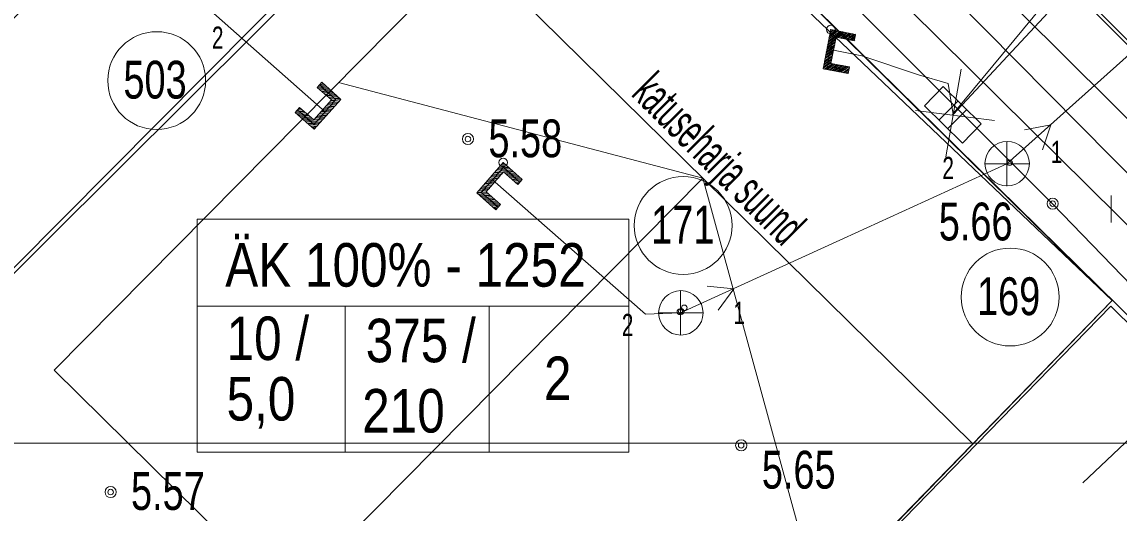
# Model space of a CAD drawing. Extents: x -1681 to 532, y 0 to 8657.
# Drawn here: x 532.24538 to 532.27005, y 6469.83672 to 6469.84776 of the extents above; entities that cross this region are included whole.
import ezdxf

# ---------------------------------------------------------------- set-up
doc = ezdxf.new("R2010")
doc.units = 0
doc.header["$LTSCALE"] = 0.00039
doc.header["$PDMODE"] = 32
doc.header["$PDSIZE"] = 0.000195
for name, color, linetype, lineweight in [('10', 7, 'Continuous', 13), ('11', 7, 'Continuous', 13), ('12', 7, 'Continuous', 13), ('13', 7, 'Continuous', 13), ('16', 7, 'Continuous', 13), ('17', 7, 'Continuous', 13), ('18', 7, 'Continuous', 13), ('19', 7, 'Continuous', 13), ('23', 7, 'Continuous', 13), ('28', 7, 'Continuous', 13), ('33', 7, 'Continuous', 13), ('34', 7, 'Continuous', 13), ('37', 7, 'Continuous', 13), ('39', 7, 'Continuous', 13), ('4', 7, 'Continuous', 13), ('42', 7, 'Continuous', 13), ('5', 7, 'Continuous', 13), ('7', 7, 'Continuous', 13), ('9', 7, 'Continuous', 13)]:
    doc.layers.add(name, color=color, linetype=linetype, lineweight=lineweight)
doc.layers.add('30', color=7, linetype='Continuous')
doc.layers.add('31', color=7, linetype='Continuous')

msp = doc.modelspace()

# ---------------------------------------------------------------- linework, layer by layer
at = {"layer": '10'}
msp.add_line((532.2, 6469.83829), (532.2888, 6469.83829), dxfattribs=at)
at = {"layer": '11'}
for p, q in [((532.25212, 6469.84641), (532.25202, 6469.84629)), ((532.25207, 6469.84635), (532.25244, 6469.84602)), ((532.25216, 6469.84637), (532.25208, 6469.84636)), ((532.25214, 6469.84639), (532.25211, 6469.84639)), ((532.25212, 6469.84641), (532.25255, 6469.84602)), ((532.25202, 6469.84629), (532.25234, 6469.84601)), ((532.25224, 6469.8463), (532.25203, 6469.84628)), ((532.25221, 6469.84632), (532.25204, 6469.84631)), ((532.25219, 6469.84634), (532.25206, 6469.84634)), ((532.25227, 6469.84627), (532.25206, 6469.84626)), ((532.25229, 6469.84625), (532.25208, 6469.84624)), ((532.25232, 6469.84623), (532.25211, 6469.84621)), ((532.25235, 6469.8462), (532.25214, 6469.84619)), ((532.25237, 6469.84618), (532.25216, 6469.84617)), ((532.2524, 6469.84616), (532.25219, 6469.84614)), ((532.25243, 6469.84613), (532.25221, 6469.84612)), ((532.25245, 6469.84611), (532.25224, 6469.8461)), ((532.25234, 6469.84601), (532.25194, 6469.84556)), ((532.25244, 6469.84602), (532.25195, 6469.84546)), ((532.25255, 6469.84602), (532.25195, 6469.84535)), ((532.2524, 6469.84586), (532.25219, 6469.84584)), ((532.25243, 6469.84588), (532.25221, 6469.84587)), ((532.25245, 6469.84591), (532.25224, 6469.8459)), ((532.25247, 6469.84594), (532.25226, 6469.84592)), ((532.25248, 6469.84609), (532.25227, 6469.84607)), ((532.2525, 6469.84596), (532.25228, 6469.84595)), ((532.2525, 6469.84606), (532.25229, 6469.84605)), ((532.25252, 6469.84599), (532.25231, 6469.84598)), ((532.25253, 6469.84604), (532.25232, 6469.84603)), ((532.25254, 6469.84602), (532.25233, 6469.846)), ((532.25162, 6469.84584), (532.25152, 6469.84573)), ((532.25195, 6469.84535), (532.25152, 6469.84573)), ((532.25174, 6469.84574), (532.25153, 6469.84573)), ((532.25171, 6469.84576), (532.25154, 6469.84575)), ((532.25177, 6469.84572), (532.25155, 6469.8457)), ((532.25195, 6469.84546), (532.25157, 6469.84579)), ((532.25169, 6469.84579), (532.25157, 6469.84578)), ((532.25179, 6469.84569), (532.25158, 6469.84568)), ((532.25166, 6469.84581), (532.25159, 6469.84581)), ((532.25163, 6469.84583), (532.25161, 6469.84583)), ((532.25182, 6469.84567), (532.25161, 6469.84566)), ((532.25194, 6469.84556), (532.25162, 6469.84584)), ((532.25184, 6469.84565), (532.25163, 6469.84563)), ((532.25187, 6469.84562), (532.25166, 6469.84561)), ((532.25219, 6469.84562), (532.25198, 6469.84561)), ((532.25221, 6469.84565), (532.252, 6469.84563)), ((532.25224, 6469.84567), (532.25203, 6469.84566)), ((532.25226, 6469.8457), (532.25205, 6469.84569)), ((532.25229, 6469.84572), (532.25207, 6469.84571)), ((532.25231, 6469.84575), (532.2521, 6469.84574)), ((532.25233, 6469.84578), (532.25212, 6469.84576)), ((532.25236, 6469.8458), (532.25214, 6469.84579)), ((532.25238, 6469.84583), (532.25217, 6469.84582)), ((532.2519, 6469.8456), (532.25169, 6469.84559)), ((532.25192, 6469.84558), (532.25171, 6469.84556)), ((532.25214, 6469.84557), (532.25174, 6469.84554)), ((532.25212, 6469.84554), (532.25177, 6469.84552)), ((532.2521, 6469.84551), (532.25179, 6469.84549)), ((532.25207, 6469.84549), (532.25182, 6469.84547)), ((532.25205, 6469.84546), (532.25184, 6469.84545)), ((532.25203, 6469.84543), (532.25187, 6469.84542)), ((532.252, 6469.84541), (532.2519, 6469.8454)), ((532.25198, 6469.84538), (532.25192, 6469.84538)), ((532.25217, 6469.84559), (532.25196, 6469.84558)), ((532.25196, 6469.84535), (532.25195, 6469.84535))]:
    msp.add_line(p, q, dxfattribs=at)
at = {"layer": '12'}
msp.add_line((532.24927, 6469.84833), (532.2522, 6469.84574), dxfattribs=at)
at = {"layer": '13'}
for centre in [(532.248408, 6469.846444), (532.248408, 6469.846444), (532.26025, 6469.843185), (532.26025, 6469.843185), (532.267606, 6469.841578), (532.267606, 6469.841578)]:
    msp.add_circle(centre, 0.0011, dxfattribs=at)
at = {"layer": '16'}
for points in [[(532.25184, 6469.86372), (532.25619, 6469.85945), (532.26684, 6469.84897), (532.27493, 6469.84094), (532.27845, 6469.83745)], [(532.26198, 6469.85965), (532.26061, 6469.85781), (532.26024, 6469.8571), (532.26912, 6469.84848), (532.27144, 6469.84618), (532.27824, 6469.83945), (532.27932, 6469.83839)]]:
    msp.add_lwpolyline(points, dxfattribs=at)
at = {"layer": '17'}
for centre in [(532.255408, 6469.84513), (532.255408, 6469.84513), (532.268563, 6469.843677), (532.268563, 6469.843677), (532.261556, 6469.838242), (532.261556, 6469.838242), (532.247371, 6469.837191), (532.247371, 6469.837191)]:
    msp.add_circle(centre, 0.000125, dxfattribs=at)
at = {"layer": '18'}
msp.add_lwpolyline([(532.32724, 6469.88958), (532.31985, 6469.8959), (532.35222, 6469.92847), (532.34149, 6469.93753), (532.33583, 6469.93184), (532.28288, 6469.87856), (532.25421, 6469.85695), (532.27276, 6469.8387), (532.29183, 6469.81986)], dxfattribs=at)
msp.add_lwpolyline([(532.22062, 6469.82306), (532.22551, 6469.81827), (532.23952, 6469.80452), (532.27276, 6469.8387), (532.25421, 6469.85695)], close=True, dxfattribs=at)
msp.add_lwpolyline([(532.22062, 6469.82306), (532.22551, 6469.81827), (532.23952, 6469.80452), (532.27276, 6469.8387), (532.25421, 6469.85695)], close=True, dxfattribs=at)
at = {"layer": '19'}
msp.add_line((532.26988, 6469.84386), (532.26988, 6469.84325), dxfattribs=at)
msp.add_lwpolyline([(532.24093, 6469.80601), (532.2479, 6469.81436), (532.25498, 6469.82104), (532.25932, 6469.82492), (532.26483, 6469.83033), (532.27347, 6469.8386), (532.26856, 6469.84367), (532.26337, 6469.84887), (532.25751, 6469.85517), (532.25885, 6469.8565)], dxfattribs=at)
at = {"layer": '23'}
for points in [[(532.26833, 6469.84489), (532.26852, 6469.84545), (532.26793, 6469.84534)], [(532.26104, 6469.84128), (532.26139, 6469.84176), (532.26079, 6469.84182)]]:
    msp.add_lwpolyline(points, dxfattribs=at)
at = {"layer": '28'}
for centre in [(532.255408, 6469.84513), (532.255408, 6469.84513), (532.267594, 6469.844597), (532.267594, 6469.844597), (532.268563, 6469.843677), (532.268563, 6469.843677), (532.260175, 6469.841244), (532.260175, 6469.841244), (532.260208, 6469.841251), (532.260208, 6469.841251), (532.260275, 6469.841335), (532.260275, 6469.841335), (532.261556, 6469.838242), (532.261556, 6469.838242), (532.247371, 6469.837191), (532.247371, 6469.837191)]:
    msp.add_circle(centre, 0.0000625, dxfattribs=at)
at = {"layer": '33'}
for p, q in [((532.26601, 6469.84556), (532.26643, 6469.84598)), ((532.2662, 6469.84537), (532.26662, 6469.84579)), ((532.27179, 6469.83981), (532.26924, 6469.8374))]:
    msp.add_line(p, q, dxfattribs=at)
msp.add_lwpolyline([(532.23431, 6469.87784), (532.23518, 6469.87786), (532.27271, 6469.84076), (532.27275, 6469.83971)], dxfattribs=at)
msp.add_lwpolyline([(532.26653, 6469.84504), (532.26568, 6469.84588), (532.2661, 6469.84631), (532.26695, 6469.84547)], close=True, dxfattribs=at)
at = {"layer": '34'}
for p, q in [((532.2461, 6469.83993), (532.25863, 6469.8526)), ((532.25546, 6469.8494), (532.26675, 6469.83829)), ((532.2665, 6469.8467), (532.26616, 6469.84473)), ((532.26069, 6469.84425), (532.2525, 6469.8464)), ((532.26725, 6469.84555), (532.26548, 6469.84577)), ((532.24932, 6469.83809), (532.24932, 6469.84333)), ((532.24932, 6469.84137), (532.25903, 6469.84137)), ((532.25265, 6469.83809), (532.25265, 6469.84137)), ((532.25589, 6469.83809), (532.25589, 6469.84137)), ((532.2461, 6469.83993), (532.25738, 6469.82883)), ((532.24932, 6469.83809), (532.25903, 6469.83809))]:
    msp.add_line(p, q, dxfattribs=at)
for points in [[(532.23022, 6469.82722), (532.24344, 6469.81424), (532.2699, 6469.8415), (532.25696, 6469.85382)], [(532.25903, 6469.84333), (532.24932, 6469.84333), (532.24932, 6469.83809), (532.25903, 6469.83809)]]:
    msp.add_lwpolyline(points, close=True, dxfattribs=at)
for points in [[(532.25133, 6469.83478), (532.26069, 6469.84425), (532.26328, 6469.8348)], [(532.24932, 6469.84333), (532.25903, 6469.84333), (532.25903, 6469.83809)]]:
    msp.add_lwpolyline(points, dxfattribs=at)
at = {"layer": '37'}
msp.add_lwpolyline([(532.23952, 6469.80452), (532.27276, 6469.8387), (532.25421, 6469.85695), (532.22062, 6469.82306)], close=True, dxfattribs=at)
at = {"layer": '39'}
msp.add_line((532.25781, 6469.8534), (532.2699, 6469.8415), dxfattribs=at)
msp.add_lwpolyline([(532.23019, 6469.82714), (532.25703, 6469.85416), (532.2699, 6469.8415), (532.24328, 6469.81414)], close=True, dxfattribs=at)
at = {"layer": '4'}
for p, q in [((532.26753, 6469.84507), (532.26753, 6469.84407)), ((532.26803, 6469.84457), (532.26703, 6469.84457)), ((532.26019, 6469.84072), (532.26019, 6469.84172)), ((532.25969, 6469.84122), (532.26069, 6469.84122))]:
    msp.add_line(p, q, dxfattribs=at)
for centre in [(532.267538, 6469.844578), (532.267538, 6469.844578), (532.260199, 6469.841221), (532.260199, 6469.841221)]:
    msp.add_circle(centre, 0.0005, dxfattribs=at)
at = {"layer": '42'}
msp.add_lwpolyline([(532.2413, 6469.84392), (532.22056, 6469.82294), (532.23946, 6469.8044), (532.2727, 6469.83858), (532.26987, 6469.84137), (532.24358, 6469.81438), (532.23128, 6469.82658), (532.23677, 6469.83212), (532.23425, 6469.83462), (532.24144, 6469.84193), (532.24173, 6469.84302)], close=True, dxfattribs=at)
at = {"layer": '5'}
for p, q in [((532.25561, 6469.84392), (532.2562, 6469.8446)), ((532.25571, 6469.84393), (532.25621, 6469.84449)), ((532.25582, 6469.84394), (532.25621, 6469.84439)), ((532.25599, 6469.84436), (532.2562, 6469.84437)), ((532.25601, 6469.84438), (532.25642, 6469.84441)), ((532.25603, 6469.84441), (532.25639, 6469.84443)), ((532.25606, 6469.84444), (532.25636, 6469.84446)), ((532.25608, 6469.84446), (532.25634, 6469.84448)), ((532.2561, 6469.84449), (532.25631, 6469.8445)), ((532.25613, 6469.84452), (532.25628, 6469.84453)), ((532.25615, 6469.84454), (532.25626, 6469.84455)), ((532.25617, 6469.84457), (532.25623, 6469.84457)), ((532.2562, 6469.8446), (532.25663, 6469.84422)), ((532.25621, 6469.84449), (532.25658, 6469.84416)), ((532.25621, 6469.84439), (532.25653, 6469.84411)), ((532.25623, 6469.84437), (532.25644, 6469.84439)), ((532.25578, 6469.84412), (532.25599, 6469.84413)), ((532.2558, 6469.84414), (532.25601, 6469.84416)), ((532.25582, 6469.84417), (532.25604, 6469.84418)), ((532.25585, 6469.8442), (532.25606, 6469.84421)), ((532.25587, 6469.84422), (532.25608, 6469.84424)), ((532.25589, 6469.84425), (532.25611, 6469.84426)), ((532.25592, 6469.84428), (532.25613, 6469.84429)), ((532.25594, 6469.8443), (532.25615, 6469.84432)), ((532.25596, 6469.84433), (532.25618, 6469.84434)), ((532.25626, 6469.84435), (532.25647, 6469.84436)), ((532.25628, 6469.84433), (532.2565, 6469.84434)), ((532.25631, 6469.8443), (532.25652, 6469.84432)), ((532.25634, 6469.84428), (532.25655, 6469.84429)), ((532.25636, 6469.84426), (532.25657, 6469.84427)), ((532.25639, 6469.84423), (532.2566, 6469.84425)), ((532.25642, 6469.84421), (532.25663, 6469.84422)), ((532.25644, 6469.84419), (532.25661, 6469.8442)), ((532.25647, 6469.84416), (532.25659, 6469.84417)), ((532.2565, 6469.84414), (532.25657, 6469.84414)), ((532.25653, 6469.84411), (532.25663, 6469.84422)), ((532.25561, 6469.84393), (532.25583, 6469.84394)), ((532.25604, 6469.84354), (532.25561, 6469.84392)), ((532.25563, 6469.84391), (532.25584, 6469.84392)), ((532.25564, 6469.84396), (532.25585, 6469.84397)), ((532.25565, 6469.84388), (532.25586, 6469.8439)), ((532.25566, 6469.84398), (532.25587, 6469.844)), ((532.25568, 6469.84401), (532.2559, 6469.84402)), ((532.25571, 6469.84404), (532.25592, 6469.84405)), ((532.25609, 6469.8436), (532.25571, 6469.84393)), ((532.25573, 6469.84406), (532.25594, 6469.84408)), ((532.25575, 6469.84409), (532.25597, 6469.8441)), ((532.25614, 6469.84366), (532.25582, 6469.84394)), ((532.25652, 6469.84412), (532.25654, 6469.84412)), ((532.25568, 6469.84386), (532.25589, 6469.84387)), ((532.25571, 6469.84384), (532.25592, 6469.84385)), ((532.25573, 6469.84381), (532.25594, 6469.84383)), ((532.25576, 6469.84379), (532.25597, 6469.8438)), ((532.25579, 6469.84377), (532.256, 6469.84378)), ((532.25581, 6469.84374), (532.25602, 6469.84376)), ((532.25584, 6469.84372), (532.25605, 6469.84373)), ((532.25587, 6469.8437), (532.25608, 6469.84371)), ((532.25589, 6469.84367), (532.2561, 6469.84369)), ((532.25592, 6469.84365), (532.25613, 6469.84366)), ((532.25594, 6469.84363), (532.25612, 6469.84364)), ((532.25604, 6469.84354), (532.25614, 6469.84366)), ((532.25597, 6469.8436), (532.2561, 6469.84361)), ((532.256, 6469.84358), (532.25608, 6469.84358)), ((532.25602, 6469.84356), (532.25605, 6469.84356))]:
    msp.add_line(p, q, dxfattribs=at)
for points in [[(532.26019, 6469.84122), (532.26386, 6469.84289), (532.26753, 6469.84457), (532.27437, 6469.85069)], [(532.25596, 6469.84421), (532.2594, 6469.84119), (532.26019, 6469.84122)]]:
    msp.add_lwpolyline(points, dxfattribs=at)
msp.add_point((532.2562, 6469.8446), dxfattribs=at)
at = {"layer": '7'}
for p, q in [((532.2634, 6469.84671), (532.26357, 6469.84759)), ((532.26355, 6469.84752), (532.26364, 6469.84758)), ((532.26356, 6469.84755), (532.26361, 6469.84758)), ((532.26357, 6469.84759), (532.26413, 6469.84748)), ((532.26349, 6469.84677), (532.26363, 6469.8475)), ((532.2635, 6469.84724), (532.26368, 6469.84736)), ((532.26351, 6469.84731), (532.26385, 6469.84754)), ((532.26351, 6469.84727), (532.26368, 6469.84739)), ((532.26352, 6469.84734), (532.26381, 6469.84754)), ((532.26353, 6469.84741), (532.26374, 6469.84756)), ((532.26353, 6469.84738), (532.26378, 6469.84755)), ((532.26354, 6469.84745), (532.26371, 6469.84756)), ((532.26355, 6469.84748), (532.26368, 6469.84757)), ((532.26357, 6469.84683), (532.26369, 6469.84742)), ((532.26363, 6469.8475), (532.26412, 6469.84741)), ((532.26369, 6469.84742), (532.2641, 6469.84734)), ((532.26371, 6469.84741), (532.26388, 6469.84753)), ((532.26374, 6469.84741), (532.26392, 6469.84752)), ((532.26378, 6469.8474), (532.26395, 6469.84752)), ((532.26381, 6469.84739), (532.26399, 6469.84751)), ((532.26385, 6469.84739), (532.26402, 6469.8475)), ((532.26388, 6469.84738), (532.26406, 6469.8475)), ((532.26392, 6469.84737), (532.26409, 6469.84749)), ((532.26395, 6469.84737), (532.26413, 6469.84749)), ((532.26399, 6469.84736), (532.26413, 6469.84746)), ((532.26402, 6469.84735), (532.26412, 6469.84742)), ((532.26405, 6469.84735), (532.26411, 6469.84739)), ((532.26409, 6469.84734), (532.26411, 6469.84735)), ((532.2641, 6469.84734), (532.26413, 6469.84748)), ((532.26345, 6469.847), (532.26363, 6469.84712)), ((532.26346, 6469.84703), (532.26364, 6469.84715)), ((532.26347, 6469.8471), (532.26365, 6469.84722)), ((532.26347, 6469.84707), (532.26364, 6469.84719)), ((532.26348, 6469.84714), (532.26366, 6469.84725)), ((532.26349, 6469.8472), (532.26367, 6469.84732)), ((532.26349, 6469.84717), (532.26366, 6469.84729)), ((532.2634, 6469.84672), (532.26358, 6469.84684)), ((532.26341, 6469.84679), (532.26359, 6469.84691)), ((532.26341, 6469.84675), (532.26358, 6469.84687)), ((532.26342, 6469.84682), (532.2636, 6469.84694)), ((532.26343, 6469.84689), (532.26361, 6469.84701)), ((532.26343, 6469.84686), (532.2636, 6469.84698)), ((532.26344, 6469.84693), (532.26362, 6469.84705)), ((532.26345, 6469.84696), (532.26362, 6469.84708)), ((532.26396, 6469.8466), (532.2634, 6469.84671)), ((532.26342, 6469.8467), (532.2636, 6469.84682)), ((532.26346, 6469.8467), (532.26363, 6469.84682)), ((532.26349, 6469.84669), (532.26367, 6469.84681)), ((532.26398, 6469.84667), (532.26349, 6469.84677)), ((532.26353, 6469.84668), (532.2637, 6469.8468)), ((532.26356, 6469.84668), (532.26374, 6469.8468)), ((532.26399, 6469.84675), (532.26357, 6469.84683)), ((532.2636, 6469.84667), (532.26377, 6469.84679)), ((532.26363, 6469.84666), (532.26381, 6469.84678)), ((532.26367, 6469.84666), (532.26384, 6469.84678)), ((532.2637, 6469.84665), (532.26387, 6469.84677)), ((532.26373, 6469.84664), (532.26391, 6469.84676)), ((532.26377, 6469.84664), (532.26394, 6469.84676)), ((532.2638, 6469.84663), (532.26398, 6469.84675)), ((532.26384, 6469.84662), (532.26399, 6469.84672)), ((532.26387, 6469.84662), (532.26398, 6469.84669)), ((532.26391, 6469.84661), (532.26397, 6469.84665)), ((532.26394, 6469.8466), (532.26397, 6469.84662)), ((532.26396, 6469.8466), (532.26399, 6469.84675))]:
    msp.add_line(p, q, dxfattribs=at)
for points in [[(532.25274, 6469.86466), (532.26881, 6469.84871), (532.26631, 6469.84568)], [(532.26631, 6469.84568), (532.26881, 6469.84871), (532.25274, 6469.86466)], [(532.26632, 6469.84568), (532.26897, 6469.84853), (532.27923, 6469.83829)], [(532.27923, 6469.83829), (532.26897, 6469.84853), (532.26632, 6469.84568)], [(532.26632, 6469.84568), (532.26621, 6469.84638), (532.26554, 6469.84657), (532.26427, 6469.847), (532.26356, 6469.84714)], [(532.26632, 6469.84568), (532.26621, 6469.84638), (532.26554, 6469.84657), (532.26427, 6469.847), (532.26356, 6469.84714)]]:
    msp.add_lwpolyline(points, dxfattribs=at)
msp.add_point((532.26357, 6469.84759), dxfattribs=at)
at = {"layer": '9'}
msp.add_line((532.2574, 6469.85736), (532.27778, 6469.83673), dxfattribs=at)

# ---------------------------------------------------------------- texts
at = {"layer": '17', "width": 0.75}
for s, p in [('5.58', (532.25587, 6469.84472)), ('5.66', (532.266, 6469.84285)), ('5.65', (532.26202, 6469.83727)), ('5.57', (532.24783, 6469.83679))]:
    msp.add_text(s, height=0.00085, dxfattribs=at).set_placement(p)
at = {"layer": '23', "width": 0.7}
for s, p in [('2', (532.24965, 6469.84716)), ('1', (532.26852, 6469.84459)), ('2', (532.26608, 6469.84423)), ('1', (532.26138, 6469.84097)), ('2', (532.25887, 6469.8407))]:
    msp.add_text(s, height=0.0005, dxfattribs=at).set_placement(p)
at = {"layer": '30', "width": 0.75}
for s, p in [('171', (532.25953, 6469.84278)), ('169', (532.26686, 6469.84117))]:
    msp.add_text(s, height=0.00085, dxfattribs=at).set_placement(p)
at = {"layer": '31', "width": 0.75}
msp.add_text('503', height=0.00085, dxfattribs=at).set_placement((532.24766, 6469.84604))
at = {"layer": '34', "width": 0.55}
msp.add_text('katuseharja suund', height=0.0008065, rotation=315, dxfattribs=at).set_placement((532.25906, 6469.84612))
at = {"layer": '34', "width": 0.85}
for s, height, p in [('ÄK 100% - 1252', 0.0009794, (532.24995, 6469.84181)), ('10 /', 0.0009794, (532.24998, 6469.84016)), ('375 /', 0.0009794, (532.25311, 6469.84011)), ('2', 0.000979, (532.25712, 6469.83926)), ('5,0', 0.0009794, (532.24998, 6469.8388)), ('210', 0.0009794, (532.25303, 6469.83853))]:
    msp.add_text(s, height=height, dxfattribs=at).set_placement(p)

doc.saveas('drawing.dxf')
